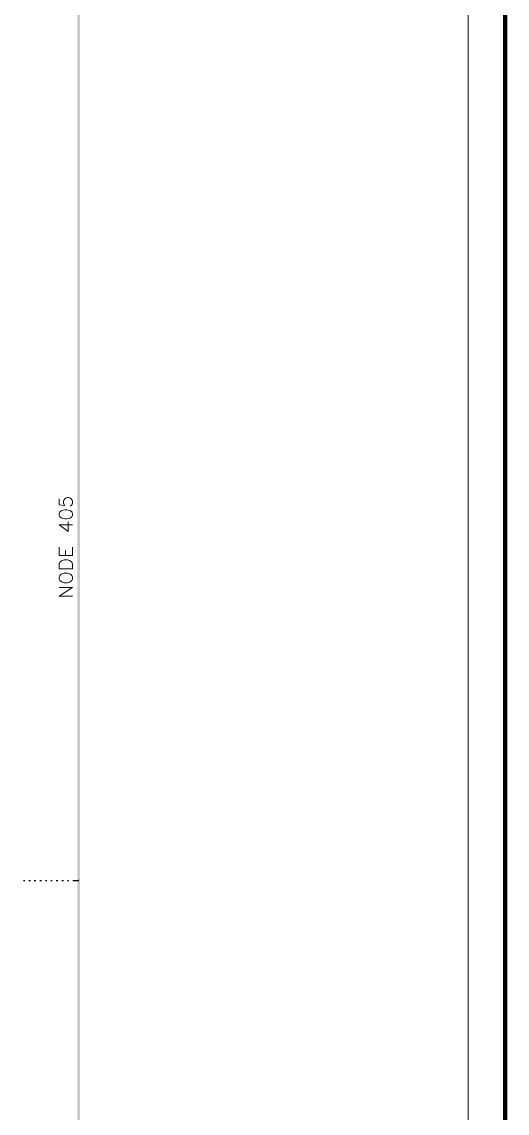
# Model space of a CAD drawing. Header units: millimetres. Extents: x -5 to 817, y 96 to 1062.
# Drawn here: x 699.1 to 817, y 427.9 to 692.8 of the extents above; entities that cross this region are included whole.
import ezdxf

# ---------------------------------------------------------------- set-up
doc = ezdxf.new("R2010")
doc.units = ezdxf.units.MM
doc.layers.add('PDF_0', color=7, linetype='Continuous')
doc.layers.add('PDF_NODEBOUNDARY', color=8, linetype='Continuous', true_color=0x808080)

msp = doc.modelspace()

# ---------------------------------------------------------------- linework, layer by layer
at = {"layer": 'PDF_0', "lineweight": 0, "const_width": 0.989}
msp.add_lwpolyline([(2.7, 1061.45), (816.46, 1061.45), (816.46, 96.24), (2.7, 96.24)], close=True, dxfattribs=at)
at = {"layer": 'PDF_0', "lineweight": 0}
for points in [[(7.98, 1056.17), (807.47, 1056.17), (807.47, 143.4), (7.98, 143.4)], [(7.98, 143.4), (807.47, 143.4), (807.47, 1056.17), (7.98, 1056.17)]]:
    msp.add_lwpolyline(points, close=True, dxfattribs=at)
at = {"layer": 'PDF_NODEBOUNDARY', "lineweight": 9}
for points in [[(708.2, 577.07), (708.2, 575.59), (709.6, 575.42), (709.44, 575.59), (709.27, 576), (709.27, 576.49), (709.44, 576.9), (709.77, 577.23), (710.18, 577.4), (710.51, 577.4), (710.92, 577.23), (711.25, 576.9), (711.42, 576.49), (711.42, 576), (711.25, 575.59), (711.09, 575.42), (710.84, 575.26)], [(711.42, 570.72), (708.2, 570.72), (710.35, 569.15), (710.35, 571.46)], [(711.42, 565.28), (711.42, 563.3), (708.2, 563.3), (708.2, 565.28)], [(709.77, 563.3), (709.77, 564.54)], [(711.42, 553.41), (708.2, 553.41), (711.42, 555.55), (708.2, 555.55)]]:
    msp.add_lwpolyline(points, dxfattribs=at)
for points in [[(708.2, 573.11), (708.37, 572.7), (708.86, 572.37), (709.6, 572.2), (710.02, 572.2), (710.84, 572.37), (711.25, 572.7), (711.42, 573.11), (711.42, 573.44), (711.25, 573.85), (710.84, 574.18), (710.02, 574.35), (709.6, 574.35), (708.86, 574.18), (708.37, 573.85), (708.2, 573.44)], [(711.42, 560.09), (708.2, 560.09), (708.2, 561.16), (708.37, 561.65), (708.7, 561.9), (708.94, 562.06), (709.44, 562.23), (710.18, 562.23), (710.68, 562.06), (710.92, 561.9), (711.25, 561.65), (711.42, 561.16)], [(708.2, 557.53), (708.37, 557.2), (708.7, 556.95), (708.94, 556.79), (709.44, 556.62), (710.18, 556.62), (710.68, 556.79), (710.92, 556.95), (711.25, 557.2), (711.42, 557.53), (711.42, 558.11), (711.25, 558.44), (710.92, 558.77), (710.68, 558.85), (710.18, 559.01), (709.44, 559.01), (708.94, 558.85), (708.7, 558.77), (708.37, 558.44), (708.2, 558.11)]]:
    msp.add_lwpolyline(points, close=True, dxfattribs=at)
at = {"layer": 'PDF_NODEBOUNDARY', "lineweight": 0}
msp.add_lwpolyline([(712.9, 484.56), (712.9, 484.23)], dxfattribs=at)
at = {"layer": 'PDF_NODEBOUNDARY', "transparency": 33554559}
for points in [[(713.23, 849.89), (712.57, 849.89), (713.23, 424.46)], [(712.57, 849.89), (713.23, 424.46), (712.57, 424.46)], [(699.46, 484.56), (699.46, 484.23), (699.87, 484.56)], [(699.46, 484.23), (699.87, 484.56), (699.87, 484.23)], [(700.78, 484.56), (700.78, 484.23), (701.28, 484.56)], [(700.78, 484.23), (701.28, 484.56), (701.28, 484.23)], [(702.1, 484.56), (702.1, 484.23), (702.6, 484.56)], [(702.1, 484.23), (702.6, 484.56), (702.6, 484.23)], [(703.5, 484.56), (703.5, 484.23), (703.91, 484.56)], [(703.5, 484.23), (703.91, 484.56), (703.91, 484.23)], [(704.82, 484.56), (704.82, 484.23), (705.23, 484.56)], [(704.82, 484.23), (705.23, 484.56), (705.23, 484.23)], [(706.14, 484.56), (706.14, 484.23), (706.55, 484.56)], [(706.14, 484.23), (706.55, 484.56), (706.55, 484.23)], [(707.46, 484.56), (707.46, 484.23), (707.95, 484.56)], [(707.46, 484.23), (707.95, 484.56), (707.95, 484.23)], [(708.78, 484.56), (708.78, 484.23), (709.27, 484.56)], [(708.78, 484.23), (709.27, 484.56), (709.27, 484.23)], [(710.18, 484.56), (710.18, 484.23), (710.59, 484.56)], [(710.18, 484.23), (710.59, 484.56), (710.59, 484.23)], [(711.5, 484.56), (711.5, 484.23), (712.9, 484.56)], [(711.5, 484.23), (712.9, 484.56), (712.9, 484.23)]]:
    msp.add_solid(points, dxfattribs=at)

doc.saveas('drawing.dxf')
